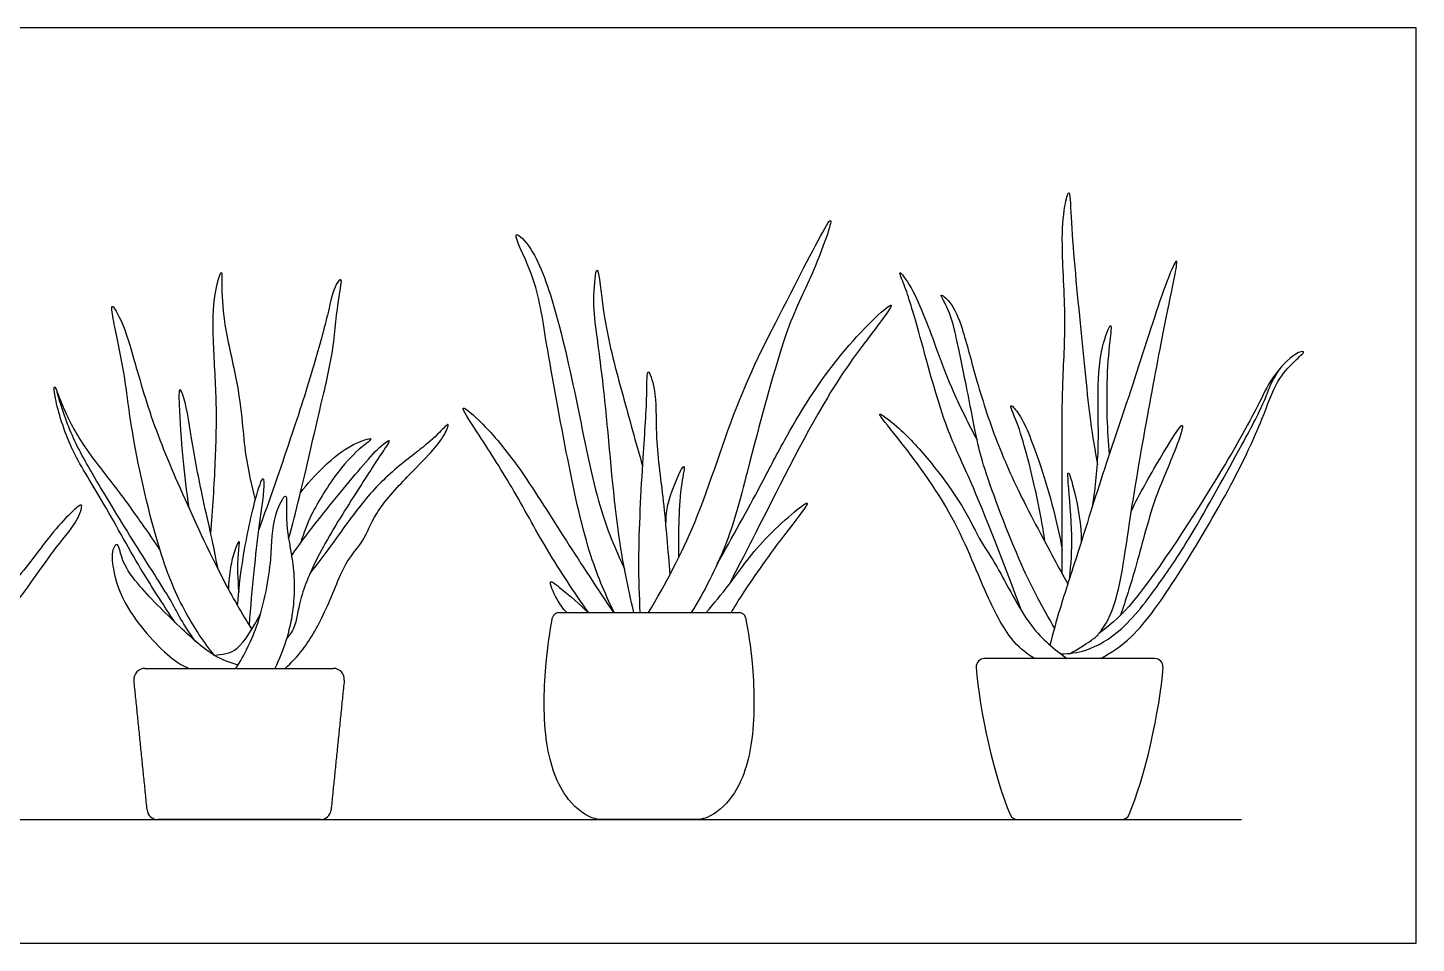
# Model space of a CAD drawing. Header units: millimetres. Extents: x 0.2 to 27.9, y 0.2 to 5.6.
# Drawn here: x 13.171 to 15.946, y 0.156 to 1.984 of the extents above; entities that cross this region are included whole.
import ezdxf

# ---------------------------------------------------------------- set-up
doc = ezdxf.new("R2010")
doc.units = ezdxf.units.MM
for name, color, linetype, true_color in [('AG-DIAGRAM', 7, 'Continuous', 0xfecc66), ('AG-PLANTS', 7, 'Continuous', 0x66ccff), ('X-VPRT', 6, 'Continuous', 0xff00ff)]:
    doc.layers.add(name, color=color, linetype=linetype, true_color=true_color)

msp = doc.modelspace()

# ---------------------------------------------------------------- linework, layer by layer
at = {"layer": 'AG-DIAGRAM'}
msp.add_line((10.7567, 0.4026), (15.5967, 0.4026), dxfattribs=at)
at = {"layer": 'AG-PLANTS'}
for centre, radius, start, end in [((14.2321, 0.8038), 0.0122, 90, 168.5897), ((14.5937, 0.8038), 0.0122, 11.4103, 90), ((15.0829, 0.7079), 0.0164, 90, 183.7222), ((15.4234, 0.7079), 0.0164, 356.2778, 90), ((13.4051, 0.683), 0.0216, 90, 185.7891), ((13.7822, 0.683), 0.0216, 354.2109, 90), ((13.4314, 0.4242), 0.0216, 185.7891, 270), ((13.756, 0.4242), 0.0216, 270, 354.2109), ((15.1494, 0.419), 0.0164, 203.3749, 270), ((15.357, 0.419), 0.0164, 270, 336.6251)]:
    msp.add_arc(centre, radius, start, end, dxfattribs=at)
for points, degree, knots in [([(15.2382, 0.8938), (15.238, 0.9428), (15.2385, 1.0377), (15.2371, 1.2682), (15.2473, 1.3969), (15.2361, 1.5496), (15.2409, 1.6201), (15.254, 1.6721), (15.2554, 1.5865), (15.2739, 1.3953), (15.293, 1.2018), (15.3036, 1.1411), (15.3087, 1.1121)], 3, [0, 0, 0, 0, 0.841227, 1.880311, 2.69556, 3.539951, 4.14864, 4.513982, 5.003649, 6.012889, 6.984503, 7.636298, 7.636298, 7.636298, 7.636298]), ([(14.4119, 0.816), (14.4458, 0.8739), (14.5138, 0.9983), (14.5874, 1.2486), (14.69, 1.4402), (14.7999, 1.6583), (14.7412, 1.4895), (14.6863, 1.3964), (14.6083, 1.094), (14.5723, 0.9554), (14.5233, 0.8585), (14.4971, 0.816)], 3, [0.078813, 0.078813, 0.078813, 0.078813, 1.057892, 2.210859, 3.352752, 4.223254, 4.914288, 5.743993, 6.983675, 7.880775, 8.718546, 8.718546, 8.718546, 8.718546]), ([(14.343, 0.816), (14.3243, 0.8554), (14.2873, 0.9425), (14.2464, 1.137), (14.2045, 1.368), (14.1893, 1.4787), (14.1319, 1.5895), (14.1847, 1.5433), (14.2294, 1.4179), (14.2724, 1.2209), (14.3089, 1.0287), (14.345, 0.9441), (14.3637, 0.9033)], 3, [0.048209, 0.048209, 0.048209, 0.048209, 0.845105, 1.86683, 2.969215, 3.838152, 4.435578, 4.891075, 5.731136, 6.765424, 7.765621, 8.595207, 8.595207, 8.595207, 8.595207]), ([(14.3825, 0.816), (14.3704, 0.8685), (14.3463, 0.9792), (14.3275, 1.2339), (14.3076, 1.3747), (14.3002, 1.4394), (14.3097, 1.5378), (14.3223, 1.3856), (14.3602, 1.2536), (14.3858, 1.156), (14.4, 1.1089)], 3, [0.067209, 0.067209, 0.067209, 0.067209, 0.950407, 2.11007, 2.955003, 3.565383, 4.076525, 4.776637, 5.678492, 6.547623, 6.547623, 6.547623, 6.547623]), ([(15.254, 0.7347), (15.2682, 0.7415), (15.2948, 0.7596), (15.3134, 0.7726), (15.3507, 0.8337), (15.3719, 0.9978), (15.4072, 1.2024), (15.4429, 1.3906), (15.4612, 1.4763), (15.4716, 1.5346), (15.4398, 1.464), (15.3865, 1.2899), (15.3227, 1.1065), (15.2716, 0.9405), (15.2339, 0.8264), (15.2201, 0.7757), (15.2136, 0.7513)], 3, [0, 0, 0, 0, 0.476958, 0.802489, 1.350692, 2.241995, 3.26972, 4.229148, 4.898772, 5.290705, 5.74858, 6.71184, 7.701834, 8.617464, 9.370072, 9.974154, 9.974154, 9.974154, 9.974154]), ([(13.537, 0.9743), (13.5413, 1.0218), (13.5468, 1.117), (13.5501, 1.2383), (13.5409, 1.3601), (13.5413, 1.4446), (13.56, 1.5106), (13.5587, 1.4656), (13.5612, 1.3951), (13.5893, 1.2851), (13.6004, 1.1964), (13.6056, 1.1295), (13.6182, 1.0702), (13.6261, 1.0412)], 3, [0, 0, 0, 0, 0.840408, 1.620469, 2.392728, 3.073956, 3.533432, 3.866134, 4.478973, 5.235743, 5.899147, 6.47341, 7.140592, 7.140592, 7.140592, 7.140592]), ([(13.6927, 0.9634), (13.7003, 0.9922), (13.7151, 1.0483), (13.7576, 1.2339), (13.7833, 1.3394), (13.7899, 1.4378), (13.802, 1.4889), (13.7827, 1.4682), (13.7712, 1.4109), (13.7429, 1.3063), (13.6959, 1.1607), (13.6544, 1.0408), (13.6322, 0.9802)], 3, [0, 0, 0, 0, 0.663947, 1.622798, 2.380345, 3.091502, 3.504746, 3.760662, 4.294978, 5.028525, 5.903529, 6.881479, 6.881479, 6.881479, 6.881479]), ([(15.1569, 0.82), (15.1248, 0.9068), (15.0573, 1.0819), (15.0029, 1.1857), (14.9531, 1.3747), (14.9271, 1.4622), (14.9074, 1.5069), (14.9462, 1.4574), (14.9884, 1.3377), (15.0193, 1.2577), (15.0514, 1.192), (15.0685, 1.1609)], 3, [0, 0, 0, 0, 1.155937, 1.933439, 2.890743, 3.580964, 3.928251, 4.352584, 5.157269, 5.81709, 6.53242, 6.53242, 6.53242, 6.53242]), ([(15.2229, 0.7856), (15.199, 0.8267), (15.1563, 0.9027), (15.0818, 1.1025), (15.0686, 1.158), (15.0456, 1.276), (15.0255, 1.3739), (15.0129, 1.4213), (14.9887, 1.4593), (15.02, 1.4333), (15.0408, 1.3813), (15.0673, 1.2754), (15.1096, 1.1467), (15.1655, 1.0271), (15.2375, 0.8953), (15.2456, 0.88), (15.2494, 0.873)], 3, [0, 0, 0, 0, 0.82893, 1.817297, 2.359917, 3.108776, 3.811789, 4.318031, 4.675583, 4.997462, 5.527787, 6.252717, 7.058889, 7.891595, 8.718394, 9.058596, 9.058596, 9.058596, 9.058596]), ([(13.5443, 0.7305), (13.523, 0.7574), (13.4825, 0.818), (13.4301, 0.9392), (13.378, 1.1698), (13.3664, 1.2922), (13.3432, 1.3939), (13.3361, 1.4388), (13.3588, 1.4008), (13.3768, 1.3485), (13.4141, 1.2096), (13.4732, 1.0671), (13.5584, 0.8833), (13.5985, 0.816), (13.6189, 0.7825)], 3, [0, 0, 0, 0, 0.712821, 1.529265, 2.606034, 3.410894, 4.13406, 4.485668, 4.8413, 5.384809, 6.212804, 7.114499, 8.105382, 8.868045, 8.868045, 8.868045, 8.868045]), ([(14.5492, 0.9136), (14.5781, 0.9648), (14.6365, 1.0698), (14.6828, 1.1622), (14.7836, 1.3318), (14.9248, 1.4626), (14.8524, 1.3664), (14.7643, 1.2523), (14.6264, 0.9749), (14.5907, 0.9074), (14.5728, 0.8723)], 3, [0, 0, 0, 0, 0.949601, 1.684159, 2.738686, 3.546809, 4.08926, 5.014199, 6.259988, 7.037958, 7.037958, 7.037958, 7.037958]), ([(15.2995, 1.0306), (15.3049, 1.0672), (15.3128, 1.1409), (15.3087, 1.2435), (15.3118, 1.3365), (15.3394, 1.4074), (15.332, 1.3489), (15.3256, 1.2724), (15.3278, 1.1792), (15.3323, 1.1321)], 3, [0, 0, 0, 0, 0.730302, 1.435038, 2.137508, 2.607686, 2.993445, 3.631745, 4.458328, 4.458328, 4.458328, 4.458328]), ([(15.3153, 0.7243), (15.3368, 0.7363), (15.388, 0.7694), (15.4738, 0.8944), (15.5766, 1.067), (15.6373, 1.1969), (15.6649, 1.2783), (15.6981, 1.3152), (15.7292, 1.3414), (15.6984, 1.3332), (15.6543, 1.284), (15.6278, 1.2231), (15.5461, 1.0777), (15.3794, 0.8226), (15.3324, 0.791), (15.3112, 0.7735)], 3, [0.10266, 0.10266, 0.10266, 0.10266, 0.654545, 1.519064, 2.519566, 3.354201, 3.981723, 4.485145, 4.837933, 5.118012, 5.680606, 6.237216, 7.148421, 8.355178, 8.98519, 8.98519, 8.98519, 8.98519]), ([(15.2354, 0.7338), (15.2524, 0.7339), (15.2886, 0.7375), (15.364, 0.7803), (15.4401, 0.8841), (15.4967, 0.9688), (15.5959, 1.1474), (15.6428, 1.2362), (15.6541, 1.2732), (15.6694, 1.2975), (15.6776, 1.3085)], 3, [0, 0, 0, 0, 0.49479, 1.129625, 1.903744, 2.627187, 3.622652, 4.314751, 4.732105, 5.177091, 5.177091, 5.177091, 5.177091]), ([(14.3954, 0.816), (14.3935, 0.85), (14.3902, 0.9268), (14.4001, 1.1249), (14.4097, 1.2433), (14.4077, 1.3147), (14.4294, 1.2537), (14.4235, 1.1706), (14.4431, 1.0361), (14.4503, 0.9406), (14.4544, 0.8917)], 3, [0.087602, 0.087602, 0.087602, 0.087602, 0.778204, 1.801378, 2.623179, 3.073495, 3.503027, 4.181256, 5.014076, 5.881736, 5.881736, 5.881736, 5.881736]), ([(13.4655, 0.7969), (13.4403, 0.8348), (13.3914, 0.9096), (13.3158, 1.0499), (13.2534, 1.1446), (13.2254, 1.24), (13.2228, 1.2788), (13.2413, 1.2242), (13.2796, 1.1494), (13.3437, 1.072), (13.3983, 0.9952), (13.4235, 0.9588), (13.4356, 0.9407)], 3, [0, 0, 0, 0, 0.820735, 1.702321, 2.469134, 3.173796, 3.478533, 3.903931, 4.57728, 5.288831, 5.96846, 6.536816, 6.536816, 6.536816, 6.536816]), ([(13.5061, 0.7593), (13.4958, 0.7735), (13.4755, 0.8043), (13.459, 0.8396), (13.3871, 0.9498), (13.3134, 1.0717), (13.2606, 1.1616), (13.2386, 1.2256), (13.23, 1.2573)], 3, [0, 0, 0, 0, 0.509768, 0.948758, 1.743918, 2.60315, 3.31801, 4.016244, 4.016244, 4.016244, 4.016244]), ([(13.5517, 0.9021), (13.5479, 0.9221), (13.5398, 0.9635), (13.5231, 1.0338), (13.5004, 1.1469), (13.488, 1.2378), (13.473, 1.2708), (13.4736, 1.2219), (13.4803, 1.1219), (13.4882, 1.0585), (13.493, 1.0257)], 3, [0, 0, 0, 0, 0.549087, 1.145172, 1.915002, 2.604627, 2.905173, 3.290932, 4.016926, 4.718055, 4.718055, 4.718055, 4.718055]), ([(14.2917, 0.816), (14.2631, 0.857), (14.2074, 0.9407), (14.1407, 1.0664), (14.0768, 1.1654), (14.0247, 1.2438), (14.0921, 1.1846), (14.1613, 1.0976), (14.2464, 0.9592), (14.3101, 0.8636), (14.3416, 0.816)], 3, [0.022363, 0.022363, 0.022363, 0.022363, 0.88665, 1.745014, 2.56277, 3.092189, 3.600528, 4.391269, 5.310483, 6.224023, 6.224023, 6.224023, 6.224023]), ([(15.2042, 0.9567), (15.199, 0.9922), (15.1866, 1.0596), (15.1543, 1.1867), (15.1289, 1.2385), (15.1584, 1.2103), (15.1955, 1.1133), (15.2282, 1.0016), (15.2381, 0.941)], 3, [0, 0, 0, 0, 0.719572, 1.535296, 1.948941, 2.257748, 2.967435, 3.909125, 3.909125, 3.909125, 3.909125]), ([(15.1832, 0.7243), (15.1686, 0.7336), (15.1358, 0.7563), (15.0818, 0.8576), (15.0224, 1.0195), (14.9122, 1.1628), (14.8592, 1.2267), (14.9174, 1.1823), (14.9736, 1.1217), (15.0425, 1.0279), (15.0751, 0.9562), (15.1111, 0.9079), (15.1696, 0.785), (15.2224, 0.7427), (15.2486, 0.7243)], 3, [0.025889, 0.025889, 0.025889, 0.025889, 0.515527, 1.241703, 2.175228, 3.140276, 3.609679, 4.060053, 4.730694, 5.48085, 6.085064, 6.62418, 7.430882, 8.084942, 8.084942, 8.084942, 8.084942]), ([(13.6858, 0.7046), (13.6982, 0.7158), (13.7264, 0.7449), (13.7699, 0.8213), (13.8044, 0.9193), (13.8445, 0.9588), (13.8644, 1.0177), (13.9288, 1.0872), (13.9762, 1.1341), (14.0029, 1.1665), (14.0173, 1.2011), (13.9901, 1.1711), (13.9554, 1.1409), (13.883, 1.088), (13.8213, 1.0123), (13.783, 0.9572), (13.751, 0.9148), (13.7352, 0.8941)], 3, [0.090934, 0.090934, 0.090934, 0.090934, 0.550227, 1.22954, 1.944827, 2.45865, 3.001656, 3.687111, 4.26597, 4.738488, 5.06204, 5.402857, 5.903946, 6.569632, 7.265801, 7.844466, 8.465843, 8.465843, 8.465843, 8.465843]), ([(13.716, 1.0548), (13.73, 1.0737), (13.7621, 1.1085), (13.8134, 1.152), (13.8691, 1.1697), (13.833, 1.1436), (13.7898, 1.0996), (13.7356, 1.0128), (13.7229, 0.9752), (13.7171, 0.9561)], 3, [0, 0, 0, 0, 0.590834, 1.196383, 1.617864, 1.957026, 2.539381, 3.245977, 3.789825, 3.789825, 3.789825, 3.789825]), ([(15.3767, 1.0196), (15.3939, 1.0552), (15.4257, 1.1107), (15.4911, 1.2193), (15.4621, 1.1312), (15.4199, 1.0435), (15.3861, 0.9042), (15.3652, 0.8422), (15.3551, 0.8108)], 3, [0, 0, 0, 0, 0.756052, 1.376114, 1.855526, 2.587316, 3.411302, 4.101859, 4.101859, 4.101859, 4.101859]), ([(13.6987, 0.9291), (13.7127, 0.9509), (13.7527, 1.0041), (13.8397, 1.1091), (13.873, 1.1465), (13.9008, 1.167), (13.8741, 1.1284), (13.8206, 1.0452), (13.7528, 0.9373), (13.7137, 0.8462), (13.7071, 0.7864), (13.6942, 0.771), (13.6886, 0.764)], 3, [1.686321, 1.686321, 1.686321, 1.686321, 2.182107, 3.049683, 3.566287, 3.864244, 4.229983, 4.953553, 5.762228, 6.465371, 6.991647, 7.356588, 7.356588, 7.356588, 7.356588]), ([(13.5906, 0.83), (13.5929, 0.86), (13.599, 0.9187), (13.6219, 1.033), (13.6438, 1.0985), (13.6432, 1.0527), (13.632, 0.9853), (13.6229, 0.8981), (13.6163, 0.8272), (13.6135, 0.7913)], 3, [0, 0, 0, 0, 0.66788, 1.457514, 1.919974, 2.264054, 2.86491, 3.529043, 4.258737, 4.258737, 4.258737, 4.258737]), ([(14.4467, 0.9832), (14.4464, 1.0056), (14.4481, 1.0417), (14.4899, 1.1317), (14.4753, 1.0664), (14.472, 1.0035), (14.4711, 0.9516), (14.4719, 0.9257)], 3, [0, 0, 0, 0, 0.586656, 1.159107, 1.574005, 2.179475, 2.809593, 2.809593, 2.809593, 2.809593]), ([(15.2534, 0.8853), (15.2561, 0.9136), (15.2603, 0.967), (15.2508, 1.0666), (15.2485, 1.108), (15.267, 1.0479), (15.2761, 0.9912), (15.2766, 0.9579)], 3, [0, 0, 0, 0, 0.640142, 1.349239, 1.664003, 2.104019, 2.797703, 2.797703, 2.797703, 2.797703]), ([(12.9115, 0.5968), (12.9376, 0.6197), (12.9916, 0.6699), (13.1233, 0.7917), (13.2221, 0.9428), (13.2712, 0.997), (13.2791, 1.0247), (13.2796, 1.0345), (13.2574, 1.0164), (13.2186, 0.975), (13.1592, 0.8911), (13.0235, 0.7394), (12.9447, 0.6684), (12.9185, 0.6464), (12.9065, 0.6366)], 3, [0.01818, 0.01818, 0.01818, 0.01818, 0.599404, 1.380385, 2.16314, 2.646376, 2.937708, 3.060562, 3.320418, 3.755474, 4.346869, 5.179755, 5.771749, 6.164921, 6.164921, 6.164921, 6.164921]), ([(13.5874, 0.7046), (13.6049, 0.7327), (13.6364, 0.7934), (13.6608, 0.9229), (13.6584, 1.0016), (13.6928, 1.0701), (13.6843, 0.9937), (13.7026, 0.925), (13.7073, 0.817), (13.6825, 0.74), (13.665, 0.7046)], 3, [0.033531, 0.033531, 0.033531, 0.033531, 0.719921, 1.523945, 2.184029, 2.643482, 3.11558, 3.742872, 4.470678, 5.214634, 5.214634, 5.214634, 5.214634]), ([(14.527, 0.816), (14.5424, 0.8345), (14.5791, 0.8776), (14.631, 0.9568), (14.7627, 1.07), (14.6716, 0.9592), (14.6015, 0.8579), (14.5835, 0.8276), (14.5767, 0.816)], 3, [0.092658, 0.092658, 0.092658, 0.092658, 0.657327, 1.430471, 2.177004, 2.820162, 3.674876, 4.10881, 4.10881, 4.10881, 4.10881]), ([(13.5915, 0.7114), (13.5753, 0.716), (13.5406, 0.7275), (13.4741, 0.7874), (13.3896, 0.8712), (13.3591, 0.9176), (13.3516, 0.9609), (13.338, 0.9383), (13.3413, 0.8996), (13.3641, 0.8207), (13.4544, 0.7228), (13.4825, 0.7098), (13.4937, 0.7046)], 3, [0, 0, 0, 0, 0.500323, 1.167261, 1.938976, 2.481882, 2.861833, 3.119899, 3.550584, 4.197501, 5.007591, 5.421701, 5.421701, 5.421701, 5.421701]), ([(13.5729, 0.8615), (13.5732, 0.8765), (13.5766, 0.9066), (13.5835, 0.9373), (13.5966, 0.9678), (13.5891, 0.9259), (13.5907, 0.8822), (13.5929, 0.857)], 3, [0, 0, 0, 0, 0.471979, 0.891326, 1.1942, 1.5447, 2.157767, 2.157767, 2.157767, 2.157767]), ([(14.2486, 0.816), (14.2412, 0.8238), (14.2287, 0.8404), (14.207, 0.8895), (14.2415, 0.8596), (14.2744, 0.8334), (14.291, 0.816)], 3, [0.059266, 0.059266, 0.059266, 0.059266, 0.445214, 0.876618, 1.243816, 1.803847, 1.803847, 1.803847, 1.803847]), ([(13.5443, 0.7305), (13.56, 0.7332), (13.5898, 0.7321), (13.6214, 0.785), (13.637, 0.8147)], 3, [0, 0, 0, 0, 0.4861963, 0.9862071, 0.9862071, 0.9862071, 0.9862071]), ([(14.3277, 0.4026), (14.3173, 0.4024), (14.2941, 0.403), (14.2354, 0.4497), (14.199, 0.564), (14.2046, 0.7117), (14.2143, 0.777), (14.2202, 0.8062)], 3, [3.29021, 3.29021, 3.29021, 3.29021, 3.58969, 4.028579, 4.615675, 5.278054, 5.764701, 5.764701, 5.764701, 5.764701]), ([(14.6056, 0.8062), (14.6115, 0.777), (14.6212, 0.7117), (14.6268, 0.564), (14.5905, 0.4497), (14.5317, 0.403), (14.5085, 0.4024), (14.4981, 0.4026)], 3, [0.053595, 0.053595, 0.053595, 0.053595, 0.540243, 1.202622, 1.789718, 2.228606, 2.528086, 2.528086, 2.528086, 2.528086]), ([(13.756, 0.4026), (13.6748, 0.4026), (13.5937, 0.4026), (13.5125, 0.4026), (13.4314, 0.4026)], 2, [2.433254, 2.433254, 2.433254, 3.29219, 3.29219, 4.151125, 4.151125, 4.151125])]:
    msp.add_open_spline(points, degree=degree, knots=knots, dxfattribs=at)
for points, degree in [([(14.2321, 0.816), (14.3526, 0.816), (14.4732, 0.816), (14.5937, 0.816)], 3), ([(15.2532, 0.7243), (15.1964, 0.7243), (15.1397, 0.7243), (15.0829, 0.7243)], 3), ([(15.4234, 0.7243), (15.3667, 0.7243), (15.3099, 0.7243), (15.2532, 0.7243)], 3), ([(13.4051, 0.7046), (13.4994, 0.7046), (13.5937, 0.7046)], 2), ([(13.5937, 0.7046), (13.6879, 0.7046), (13.7822, 0.7046)], 2), ([(15.0665, 0.7069), (15.0721, 0.6221), (15.1039, 0.4829), (15.1343, 0.4125)], 3), ([(15.3721, 0.4125), (15.4025, 0.4829), (15.4343, 0.6221), (15.4398, 0.7069)], 3), ([(13.4099, 0.422), (13.3968, 0.5514), (13.3837, 0.6808)], 2), ([(13.8037, 0.6808), (13.7906, 0.5514), (13.7774, 0.422)], 2), ([(14.4981, 0.4026), (14.4413, 0.4026), (14.3845, 0.4026), (14.3277, 0.4026)], 3), ([(15.1494, 0.4026), (15.184, 0.4026), (15.2186, 0.4026), (15.2532, 0.4026)], 3), ([(15.2532, 0.4026), (15.2878, 0.4026), (15.3224, 0.4026), (15.357, 0.4026)], 3)]:
    msp.add_open_spline(points, degree=degree, dxfattribs=at)
at = {"layer": 'X-VPRT'}
msp.add_lwpolyline([(10.4594, 1.9844), (10.4594, 0.1556), (15.9458, 0.1556), (15.9458, 1.9844)], close=True, dxfattribs=at)

doc.saveas('drawing.dxf')
